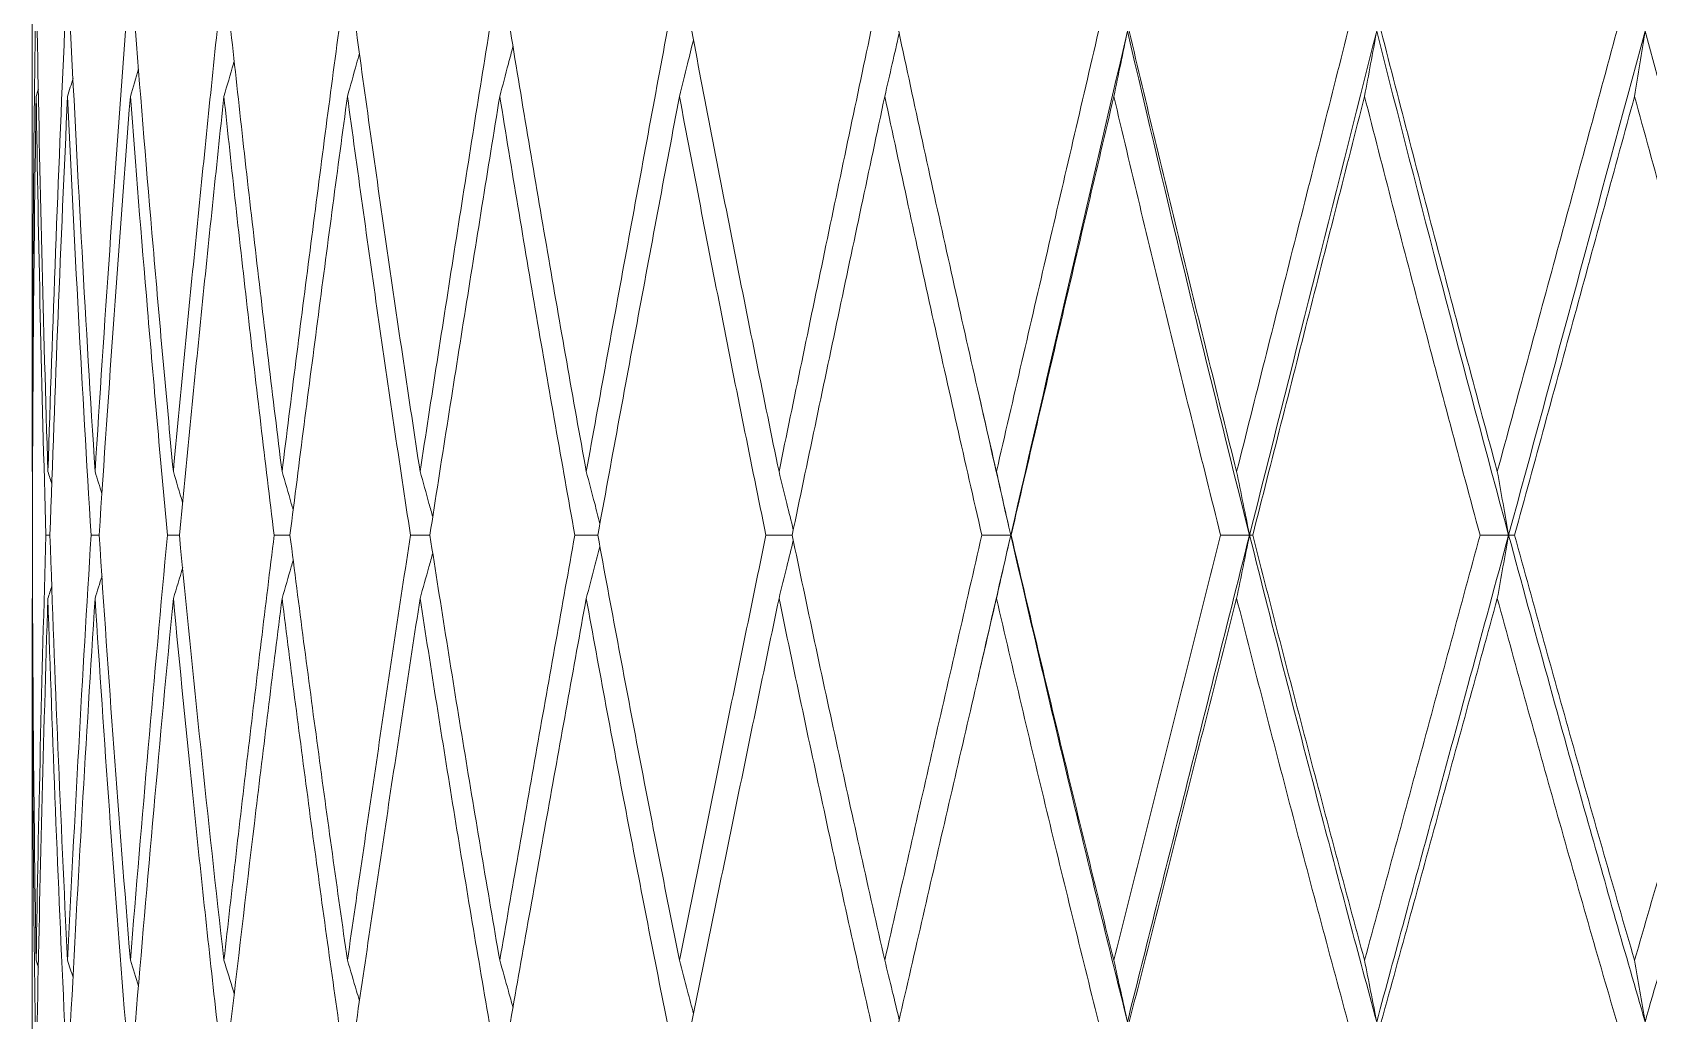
# Model space of a CAD drawing. Extents: x 4138 to 4928, y 0 to 579.
# Drawn here: x 4365.09 to 4373.18, y 392.72 to 397.67 of the extents above; entities that cross this region are included whole.
import ezdxf

# ---------------------------------------------------------------- set-up
doc = ezdxf.new("R2010")
doc.units = 0
doc.header["$LTSCALE"] = 10
doc.header["$MEASUREMENT"] = 0
doc.layers.add('1', color=7, linetype='CONTINUOUS')

msp = doc.modelspace()

# ---------------------------------------------------------------- linework, layer by layer
at = {"layer": '1', "color": 7, "linetype": 'Continuous', "lineweight": 18}
for p, q in [((4365.0925, 395.5135), (4365.0925, 399.8965)), ((4365.0925, 395.4685), (4365.0925, 395.5135)), ((4365.0925, 394.7894), (4365.0925, 394.834)), ((4365.0925, 390.7086), (4365.0925, 394.7894))]:
    msp.add_line(p, q, dxfattribs=at)
for points, degree in [([(4365.0925, 395.5135), (4365.0925, 395.8718), (4365.095, 396.5903), (4365.1023, 397.3125), (4365.107, 397.6745)], 3), ([(4365.1705, 395.4685), (4365.1589, 395.8359), (4365.1385, 396.571), (4365.1233, 397.3066), (4365.117, 397.6745)], 3), ([(4365.1705, 395.4685), (4365.1821, 395.8351), (4365.2077, 396.5693), (4365.2379, 397.3058), (4365.2542, 397.6745)], 3), ([(4365.2843, 397.6745), (4365.3019, 397.3068), (4365.3399, 396.5714), (4365.3834, 395.8361), (4365.4066, 395.4685)], 3), ([(4365.4066, 395.4685), (4365.43, 395.8394), (4365.4788, 396.5781), (4365.5314, 397.3102), (4365.5586, 397.6745)], 3), ([(4365.6086, 397.6745), (4365.6361, 397.3234), (4365.6949, 396.6047), (4365.7624, 395.8527), (4365.7985, 395.4685)], 3), ([(4365.7985, 395.4685), (4365.8333, 395.8382), (4365.9047, 396.5757), (4365.9793, 397.3089), (4366.0175, 397.6745)], 3), ([(4366.0868, 397.6745), (4366.1259, 397.3125), (4366.2075, 396.5828), (4366.2963, 395.8418), (4366.3427, 395.4685)], 3), ([(4366.3427, 395.4685), (4366.3887, 395.8396), (4366.4822, 396.5783), (4366.5781, 397.3103), (4366.6265, 397.6745)], 3), ([(4366.7147, 397.6745), (4366.7646, 397.3091), (4366.8676, 396.576), (4366.9773, 395.8384), (4367.034, 395.4685)], 3), ([(4367.034, 395.4685), (4367.0901, 395.8353), (4367.204, 396.5698), (4367.3209, 397.306), (4367.38, 397.6745)], 3), ([(4367.4861, 397.6745), (4367.5467, 397.3052), (4367.6705, 396.5682), (4367.7998, 395.8345), (4367.8659, 395.4685)], 3), ([(4367.8659, 395.4685), (4367.9325, 395.837), (4368.0666, 396.5732), (4368.2026, 397.3077), (4368.271, 397.6745)], 3), ([(4368.3941, 397.6745), (4368.4639, 397.3067), (4368.6064, 396.5712), (4368.7549, 395.836), (4368.8308, 395.4685)], 3), ([(4368.8308, 395.4685), (4368.9061, 395.8335), (4369.0582, 396.5662), (4369.213, 397.3042), (4369.2911, 397.6745)], 3), ([(4369.43, 397.6745), (4369.5084, 397.3075), (4369.6684, 396.5727), (4369.8347, 395.8368), (4369.9195, 395.4685)], 3), ([(4369.9195, 395.4685), (4370.0043, 395.8366), (4370.1743, 396.5724), (4370.3452, 397.3073), (4370.4308, 397.6745)], 3), ([(4369.9912, 395.1507), (4370.1813, 395.9777), (4370.3761, 396.8193), (4370.5754, 397.6745)], 3), ([(4370.5072, 397.348), (4370.5187, 397.4022), (4370.5414, 397.5107), (4370.5641, 397.6198), (4370.5754, 397.6745)], 3), ([(4370.5754, 397.6745), (4370.7747, 396.8193), (4370.9785, 395.9777), (4371.1866, 395.1507)], 3), ([(4370.5841, 397.6745), (4370.67, 397.3104), (4370.8454, 396.5786), (4371.0285, 395.8397), (4371.122, 395.4685)], 3), ([(4371.122, 395.4685), (4371.216, 395.8416), (4371.403, 396.5823), (4371.5877, 397.3123), (4371.6794, 397.6745)], 3), ([(4371.1866, 395.1507), (4371.3946, 395.9777), (4371.6069, 396.8193), (4371.8232, 397.6745)], 3), ([(4371.7624, 397.348), (4371.7726, 397.4022), (4371.7929, 397.5107), (4371.8131, 397.6198), (4371.8232, 397.6745)], 3), ([(4371.8232, 397.6745), (4372.0395, 396.8193), (4372.2598, 395.9777), (4372.4838, 395.1507)], 3), ([(4371.8458, 397.6745), (4371.9393, 397.309), (4372.1295, 396.5759), (4372.3266, 395.8383), (4372.427, 395.4685)], 3), ([(4372.427, 395.4685), (4372.5275, 395.8388), (4372.7277, 396.5768), (4372.9264, 397.3095), (4373.0253, 397.6745)], 3), ([(4372.4838, 395.1507), (4372.7079, 395.9777), (4372.9357, 396.8193), (4373.167, 397.6745)], 3), ([(4373.167, 397.6745), (4373.1582, 397.6198), (4373.1406, 397.5107), (4373.123, 397.4022), (4373.1141, 397.348)], 3), ([(4373.167, 397.6745), (4373.3982, 396.8193), (4373.633, 395.9777), (4373.8709, 395.1507)], 3), ([(4365.2689, 397.348), (4365.2781, 397.3782), (4365.2874, 397.4085), (4365.2966, 397.4388)], 3), ([(4365.5833, 397.348), (4365.5969, 397.3936), (4365.6106, 397.4393), (4365.6243, 397.485)], 3), ([(4365.1117, 397.348), (4365.1061, 396.9796), (4365.0973, 396.245), (4365.0934, 395.5147), (4365.0928, 395.1507)], 3), ([(4365.1229, 397.3843), (4365.1192, 397.3722), (4365.1154, 397.3601), (4365.1117, 397.348)], 3), ([(4365.1117, 397.348), (4365.1173, 396.9816), (4365.131, 396.2489), (4365.1499, 395.5166), (4365.1608, 395.1507)], 3), ([(4365.2689, 397.348), (4365.2519, 396.9804), (4365.2202, 396.2465), (4365.1932, 395.5155), (4365.1809, 395.1507)], 3), ([(4365.3868, 395.1507), (4365.3643, 395.5168), (4365.3223, 396.2492), (4365.2858, 396.9818), (4365.2689, 397.348)], 3), ([(4365.5833, 397.348), (4365.5554, 396.9853), (4365.5015, 396.2563), (4365.4512, 395.5203), (4365.427, 395.1507)], 3), ([(4365.7689, 395.1507), (4365.7331, 395.5377), (4365.6668, 396.2911), (4365.6097, 397.0027), (4365.5833, 397.348)], 3), ([(4366.0518, 397.348), (4366.0131, 396.9838), (4365.937, 396.2533), (4365.8643, 395.5189), (4365.8288, 395.1507)], 3), ([(4366.3034, 395.1507), (4366.2579, 395.5213), (4366.1707, 396.2582), (4366.0904, 396.9862), (4366.0518, 397.348)], 3), ([(4366.6703, 397.348), (4366.6212, 396.9853), (4366.5241, 396.2562), (4366.4293, 395.5203), (4366.3825, 395.1507)], 3), ([(4366.9855, 395.1507), (4366.9296, 395.5189), (4366.8213, 396.2533), (4366.7196, 396.9838), (4366.6703, 397.348)], 3), ([(4367.4328, 397.348), (4367.3731, 396.9812), (4367.255, 396.2481), (4367.1398, 395.5163), (4367.083, 395.1507)], 3), ([(4367.8087, 395.1507), (4367.7432, 395.5156), (4367.6151, 396.2468), (4367.4926, 396.9805), (4367.4328, 397.348)], 3), ([(4368.3323, 397.348), (4368.2631, 396.9815), (4368.1257, 396.2488), (4367.9907, 395.5166), (4367.9237, 395.1507)], 3), ([(4368.7653, 395.1507), (4368.6899, 395.5176), (4368.5424, 396.2508), (4368.4013, 396.9825), (4368.3323, 397.348)], 3), ([(4369.3603, 397.348), (4369.2816, 396.9788), (4369.1257, 396.2432), (4368.9726, 395.5138), (4368.8968, 395.1507)], 3), ([(4369.8464, 395.1507), (4369.7621, 395.5181), (4369.5968, 396.2517), (4369.4381, 396.983), (4369.3603, 397.348)], 3), ([(4370.5072, 397.348), (4370.4211, 396.982), (4370.2493, 396.2496), (4370.0783, 395.517), (4369.9931, 395.1507)], 3), ([(4371.042, 395.1507), (4370.9489, 395.5205), (4370.7669, 396.2566), (4370.5926, 396.9855), (4370.5072, 397.348)], 3), ([(4371.7624, 397.348), (4371.6704, 396.9878), (4371.4851, 396.2613), (4371.2971, 395.5229), (4371.2025, 395.1507)], 3), ([(4372.3407, 395.1507), (4372.2408, 395.5192), (4372.0446, 396.254), (4371.8554, 396.9841), (4371.7624, 397.348)], 3), ([(4373.1141, 397.348), (4373.0148, 396.9844), (4372.8155, 396.2546), (4372.6145, 395.5195), (4372.5136, 395.1507)], 3), ([(4373.7306, 395.1507), (4373.6239, 395.5208), (4373.4146, 396.2572), (4373.213, 396.9858), (4373.1141, 397.348)], 3), ([(4369.8347, 395.8393), (4369.8464, 395.7875)], 1), ([(4369.8463, 395.788), (4369.8942, 395.5746), (4369.9425, 395.3622), (4369.9912, 395.1507)], 3), ([(4365.1902, 395.4058), (4365.1837, 395.4267), (4365.1771, 395.4476), (4365.1705, 395.4685)], 3), ([(4365.4066, 395.4685), (4365.4181, 395.4314), (4365.4296, 395.3943), (4365.4411, 395.3572)], 3), ([(4365.7985, 395.4685), (4365.8141, 395.4172), (4365.8296, 395.3659), (4365.845, 395.3148)], 3), ([(4369.9912, 395.1507), (4369.9793, 395.2035), (4369.9556, 395.3092), (4369.9316, 395.4153), (4369.9195, 395.4685)], 3), ([(4371.1866, 395.1507), (4371.1759, 395.2035), (4371.1545, 395.3092), (4371.1329, 395.4153), (4371.122, 395.4685)], 3), ([(4372.4838, 395.1507), (4372.4745, 395.2035), (4372.4556, 395.3092), (4372.4366, 395.4153), (4372.427, 395.4685)], 3), ([(4365.1117, 393.0215), (4365.1061, 393.3666), (4365.0973, 394.0666), (4365.0934, 394.786), (4365.0928, 395.1507)], 3), ([(4365.1117, 393.0215), (4365.1174, 393.375), (4365.1314, 394.0834), (4365.1502, 394.7945), (4365.1608, 395.1507)], 3), ([(4365.1608, 395.1507), (4365.1675, 395.1507), (4365.1742, 395.1507), (4365.1809, 395.1507)], 3), ([(4365.2689, 393.0215), (4365.2515, 393.3761), (4365.2194, 394.0855), (4365.1929, 394.7956), (4365.1809, 395.1507)], 3), ([(4365.2689, 393.0215), (4365.2863, 393.3764), (4365.3235, 394.0862), (4365.365, 394.7959), (4365.3868, 395.1507)], 3), ([(4365.427, 395.1507), (4365.4136, 395.1507), (4365.4002, 395.1507), (4365.3868, 395.1507)], 3), ([(4365.427, 395.1507), (4365.4502, 394.7953), (4365.4995, 394.085), (4365.5543, 393.3758), (4365.5833, 393.0215)], 3), ([(4365.5833, 393.0215), (4365.6122, 393.3764), (4365.6722, 394.0862), (4365.736, 394.7959), (4365.7689, 395.1507)], 3), ([(4365.8288, 395.1507), (4365.8088, 395.1507), (4365.7888, 395.1507), (4365.7689, 395.1507)], 3), ([(4365.8288, 395.1507), (4365.8628, 394.7979), (4365.9339, 394.0902), (4366.0114, 393.3784), (4366.0518, 393.0215)], 3), ([(4366.0518, 393.0215), (4366.0921, 393.3766), (4366.1743, 394.0866), (4366.2599, 394.7961), (4366.3034, 395.1507)], 3), ([(4366.3825, 395.1507), (4366.4274, 394.7961), (4366.5202, 394.0867), (4366.6192, 393.3766), (4366.6703, 393.0215)], 3), ([(4366.6703, 393.0215), (4366.7208, 393.3725), (4366.8239, 394.0784), (4366.931, 394.792), (4366.9855, 395.1507)], 3), ([(4367.083, 395.1507), (4367.1383, 394.7952), (4367.2518, 394.0848), (4367.3714, 393.3757), (4367.4328, 393.0215)], 3), ([(4367.4328, 393.0215), (4367.4942, 393.3761), (4367.6184, 394.0855), (4367.7449, 394.7955), (4367.8087, 395.1507)], 3), ([(4367.9237, 395.1507), (4367.9894, 394.7922), (4368.1231, 394.0788), (4368.2617, 393.3727), (4368.3323, 393.0215)], 3), ([(4368.3323, 393.0215), (4368.4028, 393.3725), (4368.5455, 394.0784), (4368.6915, 394.792), (4368.7653, 395.1507)], 3), ([(4368.8968, 395.1507), (4368.971, 394.7952), (4369.1225, 394.0849), (4369.28, 393.3757), (4369.3603, 393.0215)], 3), ([(4369.3603, 393.0215), (4369.4406, 393.3758), (4369.602, 394.085), (4369.7648, 394.7953), (4369.8464, 395.1507)], 3), ([(4369.8384, 394.4847), (4369.889, 394.7056), (4369.9399, 394.9276), (4369.9912, 395.1507)], 3), ([(4369.9912, 395.1507), (4369.967, 395.1507), (4369.9188, 395.1507), (4369.8706, 395.1507), (4369.8464, 395.1507)], 3), ([(4369.9195, 394.834), (4369.9315, 394.8865), (4369.9555, 394.9918), (4369.9793, 395.0976), (4369.9912, 395.1507)], 3), ([(4369.9931, 395.1507), (4369.9928, 395.1507), (4369.9921, 395.1507), (4369.9915, 395.1507), (4369.9912, 395.1507)], 3), ([(4369.9931, 395.1507), (4370.0768, 394.7913), (4370.2461, 394.077), (4370.4195, 393.3718), (4370.5072, 393.0215)], 3), ([(4370.5072, 393.0215), (4370.5961, 393.3761), (4370.774, 394.0856), (4370.9526, 394.7956), (4371.042, 395.1507)], 3), ([(4371.1866, 395.1507), (4371.1625, 395.1507), (4371.1143, 395.1507), (4371.0661, 395.1507), (4371.042, 395.1507)], 3), ([(4371.122, 394.834), (4371.1328, 394.8865), (4371.1544, 394.9918), (4371.1759, 395.0976), (4371.1866, 395.1507)], 3), ([(4371.2025, 395.1507), (4371.1998, 395.1507), (4371.1945, 395.1507), (4371.1892, 395.1507), (4371.1866, 395.1507)], 3), ([(4371.2025, 395.1507), (4371.2929, 394.7956), (4371.4765, 394.0856), (4371.6661, 393.3761), (4371.7624, 393.0215)], 3), ([(4371.7624, 393.0215), (4371.8589, 393.3765), (4372.0518, 394.0864), (4372.2445, 394.796), (4372.3407, 395.1507)], 3), ([(4372.4838, 395.1507), (4372.46, 395.1507), (4372.4123, 395.1507), (4372.3646, 395.1507), (4372.3407, 395.1507)], 3), ([(4372.427, 394.834), (4372.4365, 394.8865), (4372.4555, 394.9918), (4372.4744, 395.0976), (4372.4838, 395.1507)], 3), ([(4372.5136, 395.1507), (4372.5086, 395.1507), (4372.4987, 395.1507), (4372.4888, 395.1507), (4372.4838, 395.1507)], 3), ([(4372.5136, 395.1507), (4372.6109, 394.7955), (4372.8081, 394.0854), (4373.0111, 393.376), (4373.1141, 393.0215)], 3), ([(4373.1141, 393.0215), (4373.2154, 393.37), (4373.4194, 394.0733), (4373.6264, 394.7894), (4373.7306, 395.1507)], 3), ([(4365.7985, 394.834), (4365.8141, 394.8851), (4365.8297, 394.9364), (4365.8453, 394.9877)], 3), ([(4365.4066, 394.834), (4365.4182, 394.8711), (4365.4298, 394.9083), (4365.4414, 394.9456)], 3), ([(4365.1705, 394.834), (4365.1592, 394.4794), (4365.139, 393.7713), (4365.1235, 393.066), (4365.117, 392.714)], 3), ([(4365.1903, 394.8966), (4365.1837, 394.8757), (4365.1771, 394.8549), (4365.1705, 394.834)], 3), ([(4365.1705, 394.834), (4365.1818, 394.4804), (4365.2069, 393.7735), (4365.2374, 393.0671), (4365.2541, 392.714)], 3), ([(4365.4066, 394.834), (4365.3841, 394.4801), (4365.3411, 393.7728), (4365.3025, 393.0667), (4365.2844, 392.714)], 3), ([(4365.5584, 392.714), (4365.5302, 393.0668), (4365.4768, 393.7729), (4365.4291, 394.4802), (4365.4066, 394.834)], 3), ([(4365.7985, 394.834), (4365.765, 394.4804), (4365.6997, 393.7735), (4365.6384, 393.0671), (4365.6087, 392.714)], 3), ([(4366.0172, 392.714), (4365.9759, 393.0836), (4365.8985, 393.8066), (4365.8305, 394.497), (4365.7985, 394.834)], 3), ([(4366.3427, 394.834), (4366.2984, 394.4804), (4366.2115, 393.7734), (4366.128, 393.067), (4366.0871, 392.714)], 3), ([(4366.6262, 392.714), (4366.5759, 393.067), (4366.4784, 393.7732), (4366.387, 394.4803), (4366.3427, 394.834)], 3), ([(4367.034, 394.834), (4366.9789, 394.4771), (4366.8706, 393.7668), (4366.7662, 393.0638), (4366.715, 392.714)], 3), ([(4367.3797, 392.714), (4367.319, 393.0669), (4367.2007, 393.7731), (4367.0886, 394.4803), (4367.034, 394.834)], 3), ([(4367.8659, 394.834), (4367.8015, 394.4804), (4367.6739, 393.7734), (4367.5485, 393.067), (4367.4865, 392.714)], 3), ([(4368.2706, 392.714), (4368.201, 393.0621), (4368.0639, 393.7635), (4367.9312, 394.4754), (4367.8659, 394.834)], 3), ([(4368.8308, 394.834), (4368.7562, 394.4758), (4368.609, 393.7641), (4368.4654, 393.0624), (4368.3945, 392.714)], 3), ([(4369.2906, 392.714), (4369.2109, 393.0668), (4369.0546, 393.7729), (4368.9044, 394.4801), (4368.8308, 394.834)], 3), ([(4369.9195, 394.834), (4369.8374, 394.4802), (4369.6737, 393.773), (4369.5113, 393.0669), (4369.4304, 392.714)], 3), ([(4370.4303, 392.714), (4370.3431, 393.0628), (4370.1708, 393.7649), (4370.0026, 394.4762), (4369.9195, 394.834)], 3), ([(4371.122, 394.834), (4371.0321, 394.4802), (4370.8526, 393.7729), (4370.6739, 393.0668), (4370.5847, 392.714)], 3), ([(4371.6789, 392.714), (4371.5829, 393.0674), (4371.3943, 393.7741), (4371.2118, 394.4808), (4371.122, 394.834)], 3), ([(4372.427, 394.834), (4372.3302, 394.4803), (4372.1367, 393.7733), (4371.9432, 393.067), (4371.8464, 392.714)], 3), ([(4373.0247, 392.714), (4372.9221, 393.0672), (4372.72, 393.7737), (4372.5237, 394.4806), (4372.427, 394.834)], 3), ([(4365.107, 392.714), (4365.1022, 393.0507), (4365.095, 393.7332), (4365.0925, 394.4343), (4365.0925, 394.7894)], 3), ([(4369.8385, 394.4852), (4369.8256, 394.429)], 1), ([(4365.1229, 392.9871), (4365.1192, 392.9986), (4365.1154, 393.01), (4365.1117, 393.0215)], 3), ([(4365.2964, 392.9363), (4365.2873, 392.9646), (4365.2781, 392.9931), (4365.2689, 393.0215)], 3), ([(4365.5833, 393.0215), (4365.5969, 392.9784), (4365.6106, 392.9354), (4365.6242, 392.8924)], 3), ([(4370.5754, 392.714), (4370.5641, 392.7651), (4370.5415, 392.8675), (4370.5187, 392.9701), (4370.5072, 393.0215)], 3), ([(4371.8232, 392.714), (4371.8132, 392.7651), (4371.793, 392.8675), (4371.7727, 392.9701), (4371.7624, 393.0215)], 3), ([(4373.1669, 392.714), (4373.1582, 392.7651), (4373.1407, 392.8675), (4373.123, 392.9701), (4373.1141, 393.0215)], 3)]:
    msp.add_open_spline(points, degree=degree, dxfattribs=at)
for points, knots in [([(4369.3603, 397.348), (4369.3728, 397.4022), (4369.397, 397.5068), (4369.421, 397.612), (4369.4325, 397.6627)], [0, 0, 0, 0, 0.51863, 1, 1, 1, 1]), ([(4367.499, 397.5982), (4367.4914, 397.569), (4367.4694, 397.4854), (4367.4473, 397.4022), (4367.4328, 397.348)], [0, 0, 0, 0, 0.348149, 1, 1, 1, 1]), ([(4368.4025, 397.631), (4368.3927, 397.5909), (4368.3693, 397.4963), (4368.3458, 397.4022), (4368.3323, 397.348)], [0, 0, 0, 0, 0.423507, 1, 1, 1, 1]), ([(4366.0518, 397.348), (4366.0677, 397.4022), (4366.0849, 397.4615), (4366.1021, 397.521), (4366.1035, 397.526)], [0, 0, 0, 0, 0.915017, 1, 1, 1, 1]), ([(4366.6703, 397.348), (4366.6855, 397.4022), (4366.7055, 397.4739), (4366.7255, 397.5459), (4366.7304, 397.5634)], [0, 0, 0, 0, 0.756608, 1, 1, 1, 1]), ([(4366.3427, 395.4685), (4366.3583, 395.4153), (4366.377, 395.3514), (4366.3956, 395.2876), (4366.3987, 395.2767)], [0, 0, 0, 0, 0.829554, 1, 1, 1, 1]), ([(4367.034, 395.4685), (4367.0489, 395.4153), (4367.07, 395.3397), (4367.091, 395.2641), (4367.0973, 395.2416)], [0, 0, 0, 0, 0.701002, 1, 1, 1, 1]), ([(4367.9344, 395.2086), (4367.9256, 395.2422), (4367.9029, 395.3286), (4367.88, 395.4153), (4367.8659, 395.4685)], [0, 0, 0, 0, 0.388099, 1, 1, 1, 1]), ([(4368.9023, 395.1771), (4368.8916, 395.2211), (4368.8679, 395.3181), (4368.8439, 395.4153), (4368.8308, 395.4685)], [0, 0, 0, 0, 0.454437, 1, 1, 1, 1]), ([(4366.3825, 395.1507), (4366.3781, 395.1507), (4366.3518, 395.1507), (4366.3254, 395.1507), (4366.3034, 395.1507)], [0, 0, 0, 0, 0.166533, 1, 1, 1, 1]), ([(4367.083, 395.1507), (4367.0733, 395.1507), (4367.0408, 395.1507), (4367.0083, 395.1507), (4366.9855, 395.1507)], [0, 0, 0, 0, 0.297336, 1, 1, 1, 1]), ([(4367.8087, 395.1507), (4367.8322, 395.1507), (4367.8705, 395.1507), (4367.9089, 395.1507), (4367.9237, 395.1507)], [0, 0, 0, 0, 0.612556, 1, 1, 1, 1]), ([(4368.7653, 395.1507), (4368.7892, 395.1507), (4368.833, 395.1507), (4368.8769, 395.1507), (4368.8968, 395.1507)], [0, 0, 0, 0, 0.54572, 1, 1, 1, 1]), ([(4369.9912, 395.1507), (4370.1002, 394.6761), (4370.293, 393.8574), (4370.4904, 393.0538), (4370.5754, 392.714)], [0, 0, 0, 0, 0.573764, 1, 1, 1, 1]), ([(4370.5754, 392.714), (4370.6604, 393.0538), (4370.8616, 393.8574), (4371.0672, 394.6761), (4371.1866, 395.1507)], [0, 0, 0, 0, 0.426236, 1, 1, 1, 1]), ([(4371.1866, 395.1507), (4371.3059, 394.6761), (4371.5164, 393.8574), (4371.731, 393.0538), (4371.8232, 392.714)], [0, 0, 0, 0, 0.573764, 1, 1, 1, 1]), ([(4371.8232, 392.714), (4371.9154, 393.0538), (4372.1334, 393.8574), (4372.3553, 394.6761), (4372.4838, 395.1507)], [0, 0, 0, 0, 0.426236, 1, 1, 1, 1]), ([(4372.4838, 395.1507), (4372.6124, 394.6761), (4372.8386, 393.8574), (4373.0684, 393.0538), (4373.1669, 392.714)], [0, 0, 0, 0, 0.573764, 1, 1, 1, 1]), ([(4373.8709, 395.1507), (4373.7344, 394.6761), (4373.4983, 393.8574), (4373.2655, 393.0538), (4373.1669, 392.714)], [0, 0, 0, 0, 0.573764, 1, 1, 1, 1]), ([(4367.9346, 395.0932), (4367.9257, 395.0594), (4367.9029, 394.9728), (4367.8799, 394.8865), (4367.8659, 394.834)], [0, 0, 0, 0, 0.389767, 1, 1, 1, 1]), ([(4368.9024, 395.1245), (4368.8916, 395.0802), (4368.8678, 394.9831), (4368.8439, 394.8865), (4368.8308, 394.834)], [0, 0, 0, 0, 0.455115, 1, 1, 1, 1]), ([(4366.3427, 394.834), (4366.3582, 394.8865), (4366.377, 394.9504), (4366.3957, 395.0144), (4366.399, 395.0256)], [0, 0, 0, 0, 0.824657, 1, 1, 1, 1]), ([(4367.034, 394.834), (4367.0488, 394.8865), (4367.07, 394.9619), (4367.0911, 395.0376), (4367.0975, 395.0605)], [0, 0, 0, 0, 0.698035, 1, 1, 1, 1]), ([(4366.0518, 393.0215), (4366.0677, 392.9701), (4366.085, 392.9141), (4366.1021, 392.8582), (4366.1035, 392.8535)], [0, 0, 0, 0, 0.916461, 1, 1, 1, 1]), ([(4366.6703, 393.0215), (4366.6855, 392.9701), (4366.7056, 392.9023), (4366.7256, 392.8346), (4366.7304, 392.8182)], [0, 0, 0, 0, 0.756788, 1, 1, 1, 1]), ([(4367.4328, 393.0215), (4367.4473, 392.9701), (4367.4695, 392.8913), (4367.4915, 392.8127), (4367.4991, 392.7853)], [0, 0, 0, 0, 0.651346, 1, 1, 1, 1]), ([(4368.4027, 392.7542), (4368.3928, 392.7919), (4368.3694, 392.8809), (4368.3459, 392.9701), (4368.3323, 393.0215)], [0, 0, 0, 0, 0.424678, 1, 1, 1, 1]), ([(4369.4327, 392.7241), (4369.4212, 392.7719), (4369.3971, 392.8708), (4369.3729, 392.9701), (4369.3603, 393.0215)], [0, 0, 0, 0, 0.482978, 1, 1, 1, 1])]:
    msp.add_open_spline(points, degree=3, knots=knots, dxfattribs=at)

doc.saveas('drawing.dxf')
